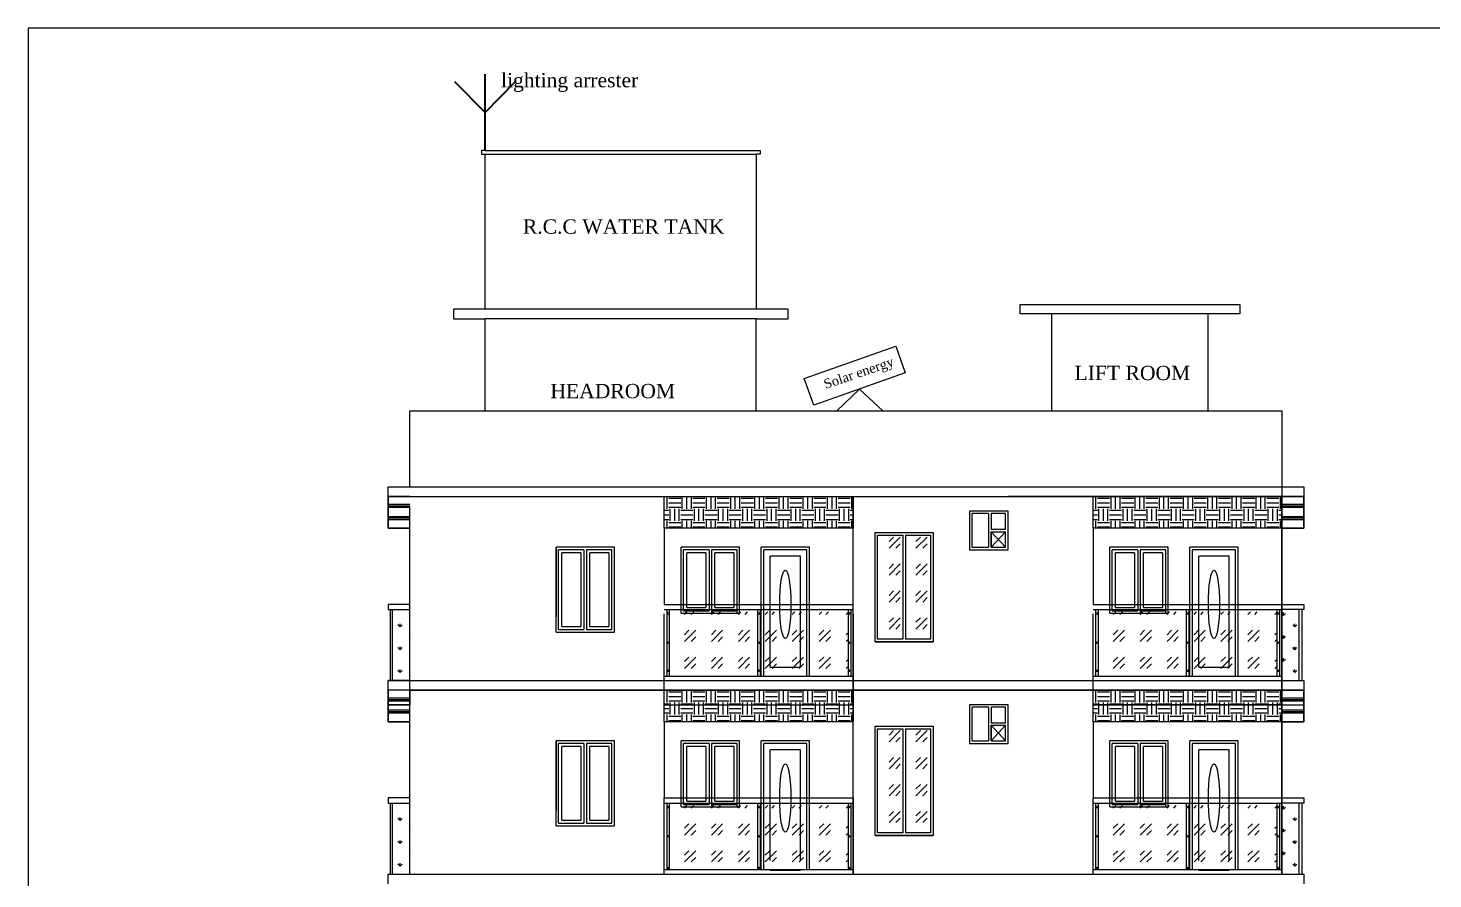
# Model space of a CAD drawing. Header units: metres. Extents: x 8742 to 14639, y -4028 to 1902.
# Drawn here: x 8742.46 to 8764.57, y 1888.65 to 1902.05 of the extents above; entities that cross this region are included whole.
import ezdxf

# ---------------------------------------------------------------- set-up
doc = ezdxf.new("R2010")
doc.units = ezdxf.units.M
doc.styles.add('style1', font='times.ttf')

msp = doc.modelspace()

# ---------------------------------------------------------------- hatches: boundary and pattern name
h = msp.add_hatch()
h.set_pattern_fill('PLAST', color=256, scale=0.03)
h.set_pattern_definition([(0, (-192.9706, 250.49022), (0, 0.1905), []), (0, (-192.9706, 250.51403), (0, 0.1905), []), (0, (-192.9706, 250.53784), (0, 0.1905), [])])
h.paths.add_polyline_path([(8748.124, 1894.676), (8748.467, 1894.676), (8748.467, 1894.176), (8748.124, 1894.176)])
h = msp.add_hatch()
h.set_pattern_fill('EARTH', color=256, scale=0.03)
h.set_pattern_definition([(0, (-179.24271, 250.49022), (0.1905, 0.1905), [0.1905, -0.1905]), (0, (-179.24271, 250.56165), (0.1905, 0.1905), [0.1905, -0.1905]), (0, (-179.24271, 250.6331), (0.1905, 0.1905), [0.1905, -0.1905]), (90, (-179.2189, 250.6569), (-0.1905, 0.1905), [0.1905, -0.1905]), (90, (-179.14746, 250.6569), (-0.1905, 0.1905), [0.1905, -0.1905]), (90, (-179.07603, 250.6569), (-0.1905, 0.1905), [0.1905, -0.1905])])
h.paths.add_polyline_path([(8755.446, 1894.176), (8755.446, 1894.676), (8752.471, 1894.676), (8752.471, 1894.176)])
h = msp.add_hatch()
h.set_pattern_fill('EARTH', color=256, scale=0.03)
h.set_pattern_definition([(0, (-172.49314, 250.49022), (0.1905, 0.1905), [0.1905, -0.1905]), (0, (-172.49314, 250.56165), (0.1905, 0.1905), [0.1905, -0.1905]), (0, (-172.49314, 250.6331), (0.1905, 0.1905), [0.1905, -0.1905]), (90, (-172.46933, 250.6569), (-0.1905, 0.1905), [0.1905, -0.1905]), (90, (-172.3979, 250.6569), (-0.1905, 0.1905), [0.1905, -0.1905]), (90, (-172.32646, 250.6569), (-0.1905, 0.1905), [0.1905, -0.1905])])
h.paths.add_polyline_path([(8762.195, 1894.176), (8762.195, 1894.676), (8759.221, 1894.676), (8759.221, 1894.176)])
h = msp.add_hatch()
h.set_pattern_fill('PLAST', color=256, scale=0.03)
h.set_pattern_definition([(0, (-179.24271, 250.49022), (0, 0.1905), []), (0, (-179.24271, 250.51403), (0, 0.1905), []), (0, (-179.24271, 250.53784), (0, 0.1905), [])])
h.paths.add_polyline_path([(8762.195, 1894.176), (8762.539, 1894.176), (8762.539, 1894.676), (8762.195, 1894.676)])
h = msp.add_hatch()
h.set_pattern_fill('GOST_GLASS', color=256, scale=0.05)
h.set_pattern_definition([(45, (-21.5905, 15.64308), (0.424264069, 0), [0.25, -0.35]), (45, (-21.48443, 15.64308), (0.424264069, 0), [0.1, -0.5]), (45, (-21.5905, 15.74915), (0.424264069, 0), [0.1, -0.5])])
h.paths.add_polyline_path([(8755.83, 1892.426), (8756.227, 1892.426), (8756.227, 1894.066), (8755.83, 1894.066)])
h.paths.add_polyline_path([(8756.267, 1892.426), (8756.664, 1892.426), (8756.664, 1894.066), (8756.267, 1894.066)])
h = msp.add_hatch()
h.set_pattern_fill('GRASS', color=256, scale=0.01)
h.set_pattern_definition([(90, (-192.9706, 250.49022), (-0.1796051224, 0.1796051224), [0.047625, -0.311585245]), (45, (-192.9706, 250.49022), (-0.1796051224, 0.1796051224), [0.047625, -0.206375]), (135, (-192.9706, 250.49022), (-0.1796051224, -0.1796051224), [0.047625, -0.206375])])
h.paths.add_polyline_path([(8748.194, 1892.896), (8748.467, 1892.896), (8748.467, 1891.776), (8748.194, 1891.776)])
h = msp.add_hatch()
h.set_pattern_fill('GOST_GLASS', color=256, scale=0.05)
h.set_pattern_definition([(45, (-179.2427, 250.49022), (0.424264069, 0), [0.25, -0.35]), (45, (-179.13665, 250.49022), (0.424264069, 0), [0.1, -0.5]), (45, (-179.2427, 250.59628), (0.424264069, 0), [0.1, -0.5])])
h.paths.add_polyline_path([(8753.939, 1892.856), (8752.55, 1892.856), (8752.55, 1891.888), (8753.939, 1891.889)])
h.paths.add_polyline_path([(8755.366, 1892.856), (8753.979, 1892.856), (8753.979, 1891.889), (8755.366, 1891.889)])
h = msp.add_hatch()
h.set_pattern_fill('GOST_GLASS', color=256, scale=0.05)
h.set_pattern_definition([(45, (-172.49314, 250.49022), (0.424264069, 0), [0.25, -0.35]), (45, (-172.38708, 250.49022), (0.424264069, 0), [0.1, -0.5]), (45, (-172.49314, 250.59628), (0.424264069, 0), [0.1, -0.5])])
h.paths.add_polyline_path([(8760.688, 1892.856), (8759.3, 1892.856), (8759.3, 1891.888), (8760.688, 1891.889)])
h.paths.add_polyline_path([(8762.115, 1892.856), (8760.728, 1892.856), (8760.728, 1891.889), (8762.115, 1891.889)])
h = msp.add_hatch()
h.set_pattern_fill('GRASS', color=256, scale=0.01)
h.set_pattern_definition([(90, (-179.24271, 250.49022), (-0.1796051224, 0.1796051224), [0.047625, -0.311585245]), (45, (-179.24271, 250.49022), (-0.1796051224, 0.1796051224), [0.047625, -0.206375]), (135, (-179.24271, 250.49022), (-0.1796051224, -0.1796051224), [0.047625, -0.206375])])
h.paths.add_polyline_path([(8762.469, 1892.896), (8762.195, 1892.896), (8762.195, 1891.776), (8762.469, 1891.776)])
h = msp.add_hatch()
h.set_pattern_fill('PLAST', color=256, scale=0.03)
h.set_pattern_definition([(0, (-192.9706, 247.44022), (0, 0.1905), []), (0, (-192.9706, 247.46403), (0, 0.1905), []), (0, (-192.9706, 247.48784), (0, 0.1905), [])])
h.paths.add_polyline_path([(8748.124, 1891.626), (8748.467, 1891.626), (8748.467, 1891.126), (8748.124, 1891.126)])
h = msp.add_hatch()
h.set_pattern_fill('EARTH', color=256, scale=0.03)
h.set_pattern_definition([(0, (-179.24271, 247.44022), (0.1905, 0.1905), [0.1905, -0.1905]), (0, (-179.24271, 247.51165), (0.1905, 0.1905), [0.1905, -0.1905]), (0, (-179.24271, 247.5831), (0.1905, 0.1905), [0.1905, -0.1905]), (90, (-179.2189, 247.6069), (-0.1905, 0.1905), [0.1905, -0.1905]), (90, (-179.14746, 247.6069), (-0.1905, 0.1905), [0.1905, -0.1905]), (90, (-179.07603, 247.6069), (-0.1905, 0.1905), [0.1905, -0.1905])])
h.paths.add_polyline_path([(8755.446, 1891.126), (8755.446, 1891.626), (8752.471, 1891.626), (8752.471, 1891.126)])
h = msp.add_hatch()
h.set_pattern_fill('EARTH', color=256, scale=0.03)
h.set_pattern_definition([(0, (-172.49314, 247.44022), (0.1905, 0.1905), [0.1905, -0.1905]), (0, (-172.49314, 247.51165), (0.1905, 0.1905), [0.1905, -0.1905]), (0, (-172.49314, 247.5831), (0.1905, 0.1905), [0.1905, -0.1905]), (90, (-172.46933, 247.6069), (-0.1905, 0.1905), [0.1905, -0.1905]), (90, (-172.3979, 247.6069), (-0.1905, 0.1905), [0.1905, -0.1905]), (90, (-172.32646, 247.6069), (-0.1905, 0.1905), [0.1905, -0.1905])])
h.paths.add_polyline_path([(8762.195, 1891.126), (8762.195, 1891.626), (8759.221, 1891.626), (8759.221, 1891.126)])
h = msp.add_hatch()
h.set_pattern_fill('PLAST', color=256, scale=0.03)
h.set_pattern_definition([(0, (-179.24271, 247.44022), (0, 0.1905), []), (0, (-179.24271, 247.46403), (0, 0.1905), []), (0, (-179.24271, 247.48784), (0, 0.1905), [])])
h.paths.add_polyline_path([(8762.195, 1891.126), (8762.539, 1891.126), (8762.539, 1891.626), (8762.195, 1891.626)])
h = msp.add_hatch()
h.set_pattern_fill('GOST_GLASS', color=256, scale=0.05)
h.set_pattern_definition([(45, (-21.5905, 12.59308), (0.424264069, 0), [0.25, -0.35]), (45, (-21.48443, 12.59308), (0.424264069, 0), [0.1, -0.5]), (45, (-21.5905, 12.69915), (0.424264069, 0), [0.1, -0.5])])
h.paths.add_polyline_path([(8755.83, 1889.376), (8756.227, 1889.376), (8756.227, 1891.016), (8755.83, 1891.016)])
h.paths.add_polyline_path([(8756.267, 1889.376), (8756.664, 1889.376), (8756.664, 1891.016), (8756.267, 1891.016)])
h = msp.add_hatch()
h.set_pattern_fill('GRASS', color=256, scale=0.01)
h.set_pattern_definition([(90, (-192.9706, 247.44022), (-0.1796051224, 0.1796051224), [0.047625, -0.311585245]), (45, (-192.9706, 247.44022), (-0.1796051224, 0.1796051224), [0.047625, -0.206375]), (135, (-192.9706, 247.44022), (-0.1796051224, -0.1796051224), [0.047625, -0.206375])])
h.paths.add_polyline_path([(8748.194, 1889.846), (8748.467, 1889.846), (8748.467, 1888.726), (8748.194, 1888.726)])
h = msp.add_hatch()
h.set_pattern_fill('GOST_GLASS', color=256, scale=0.05)
h.set_pattern_definition([(45, (-179.2427, 247.44022), (0.424264069, 0), [0.25, -0.35]), (45, (-179.13665, 247.44022), (0.424264069, 0), [0.1, -0.5]), (45, (-179.2427, 247.54628), (0.424264069, 0), [0.1, -0.5])])
h.paths.add_polyline_path([(8753.939, 1889.806), (8752.55, 1889.806), (8752.55, 1888.838), (8753.939, 1888.839)])
h.paths.add_polyline_path([(8755.366, 1889.806), (8753.979, 1889.806), (8753.979, 1888.839), (8755.366, 1888.839)])
h = msp.add_hatch()
h.set_pattern_fill('GOST_GLASS', color=256, scale=0.05)
h.set_pattern_definition([(45, (-172.49314, 247.44022), (0.424264069, 0), [0.25, -0.35]), (45, (-172.38708, 247.44022), (0.424264069, 0), [0.1, -0.5]), (45, (-172.49314, 247.54628), (0.424264069, 0), [0.1, -0.5])])
h.paths.add_polyline_path([(8760.688, 1889.806), (8759.3, 1889.806), (8759.3, 1888.838), (8760.688, 1888.839)])
h.paths.add_polyline_path([(8762.115, 1889.806), (8760.728, 1889.806), (8760.728, 1888.839), (8762.115, 1888.839)])
h = msp.add_hatch()
h.set_pattern_fill('GRASS', color=256, scale=0.01)
h.set_pattern_definition([(90, (-179.24271, 247.44022), (-0.1796051224, 0.1796051224), [0.047625, -0.311585245]), (45, (-179.24271, 247.44022), (-0.1796051224, 0.1796051224), [0.047625, -0.206375]), (135, (-179.24271, 247.44022), (-0.1796051224, -0.1796051224), [0.047625, -0.206375])])
h.paths.add_polyline_path([(8762.469, 1889.846), (8762.195, 1889.846), (8762.195, 1888.726), (8762.469, 1888.726)])

# ---------------------------------------------------------------- linework, layer by layer
for p, q in [((8755.79, 1894.106), (8756.704, 1894.106)), ((8756.227, 1894.066), (8756.227, 1892.426)), ((8756.267, 1894.066), (8756.267, 1892.426)), ((8755.79, 1892.386), (8756.704, 1892.386)), ((8755.79, 1891.056), (8756.704, 1891.056)), ((8756.227, 1891.016), (8756.227, 1889.376)), ((8756.267, 1891.016), (8756.267, 1889.376)), ((8755.79, 1889.336), (8756.704, 1889.336))]:
    msp.add_line(p, q)
msp.add_lwpolyline([(8834.284, 1902.05), (8742.455, 1902.054), (8742.455, 1829.923), (8834.287, 1829.927)], close=True)
for points in [[(8755.79, 1894.106), (8756.704, 1894.106), (8756.704, 1892.386), (8755.79, 1892.386), (8755.79, 1894.106)], [(8756.227, 1892.426), (8755.83, 1892.426), (8755.83, 1894.066), (8756.227, 1894.066)], [(8756.267, 1894.066), (8756.664, 1894.066), (8756.664, 1892.426), (8756.267, 1892.426)], [(8755.79, 1891.056), (8756.704, 1891.056), (8756.704, 1889.336), (8755.79, 1889.336), (8755.79, 1891.056)], [(8756.227, 1889.376), (8755.83, 1889.376), (8755.83, 1891.016), (8756.227, 1891.016)], [(8756.267, 1891.016), (8756.664, 1891.016), (8756.664, 1889.376), (8756.267, 1889.376)]]:
    msp.add_lwpolyline(points)
at = {"layer": 'Defpoints', "lineweight": 35}
for p, q in [((8749.65, 1900.726), (8749.173, 1901.209)), ((8749.65, 1900.126), (8749.65, 1901.326)), ((8749.65, 1900.726), (8750.126, 1901.209))]:
    msp.add_line(p, q, dxfattribs=at)
at = {"layer": 'Defpoints'}
for p, q in [((8749.65, 1900.126), (8749.592, 1900.126)), ((8749.592, 1900.126), (8749.592, 1900.066)), ((8749.592, 1900.066), (8749.65, 1900.066)), ((8749.65, 1900.126), (8753.92, 1900.126)), ((8749.65, 1897.626), (8749.65, 1900.066)), ((8749.65, 1900.066), (8753.92, 1900.066)), ((8753.92, 1900.126), (8753.978, 1900.126)), ((8753.92, 1900.066), (8753.92, 1897.626)), ((8753.978, 1900.066), (8753.92, 1900.066)), ((8753.978, 1900.126), (8753.978, 1900.066)), ((8749.65, 1897.626), (8749.15, 1897.626)), ((8749.15, 1897.626), (8749.15, 1897.476)), ((8754.42, 1897.626), (8749.65, 1897.626)), ((8754.42, 1897.476), (8754.42, 1897.626)), ((8758.073, 1897.551), (8758.073, 1897.701)), ((8758.073, 1897.701), (8761.033, 1897.701)), ((8761.033, 1897.701), (8761.533, 1897.701)), ((8761.533, 1897.701), (8761.533, 1897.551)), ((8749.15, 1897.476), (8749.65, 1897.476)), ((8749.65, 1896.026), (8749.65, 1897.476)), ((8753.92, 1897.476), (8749.65, 1897.476)), ((8753.92, 1896.026), (8753.92, 1897.476)), ((8753.92, 1897.476), (8754.42, 1897.476)), ((8758.573, 1897.551), (8758.073, 1897.551)), ((8758.573, 1896.026), (8758.573, 1897.551)), ((8761.033, 1897.551), (8758.573, 1897.551)), ((8761.033, 1896.026), (8761.033, 1897.551)), ((8761.533, 1897.551), (8761.033, 1897.551)), ((8755.187, 1896.026), (8755.543, 1896.367)), ((8755.543, 1896.367), (8755.91, 1896.026)), ((8748.467, 1894.826), (8748.467, 1896.026)), ((8748.467, 1896.026), (8749.65, 1896.026)), ((8749.65, 1896.026), (8762.195, 1896.026)), ((8762.195, 1896.026), (8762.195, 1894.676)), ((8748.124, 1894.676), (8748.124, 1894.826)), ((8748.124, 1894.826), (8762.539, 1894.826)), ((8762.539, 1894.826), (8762.539, 1894.676)), ((8748.124, 1894.176), (8748.124, 1894.676)), ((8748.124, 1894.676), (8748.467, 1894.676)), ((8748.467, 1894.676), (8762.195, 1894.676)), ((8748.467, 1891.626), (8748.467, 1894.526)), ((8752.471, 1894.176), (8752.471, 1894.676)), ((8755.446, 1894.176), (8755.446, 1894.676)), ((8762.195, 1894.676), (8757.885, 1894.676)), ((8759.221, 1894.176), (8759.221, 1894.676)), ((8762.195, 1894.176), (8762.195, 1894.676)), ((8762.539, 1894.676), (8762.195, 1894.676)), ((8762.195, 1894.526), (8762.195, 1891.626)), ((8762.539, 1894.176), (8762.539, 1894.676)), ((8757.885, 1894.446), (8757.275, 1894.446)), ((8757.275, 1894.446), (8757.275, 1893.836)), ((8757.575, 1894.406), (8757.315, 1894.406)), ((8757.315, 1894.406), (8757.315, 1893.876)), ((8757.575, 1894.406), (8757.575, 1893.876)), ((8757.845, 1894.406), (8757.615, 1894.406)), ((8757.845, 1894.406), (8757.615, 1894.406)), ((8757.615, 1894.406), (8757.615, 1894.161)), ((8757.845, 1894.161), (8757.845, 1894.406)), ((8757.885, 1893.836), (8757.885, 1894.446)), ((8748.467, 1894.176), (8748.124, 1894.176)), ((8755.446, 1894.176), (8752.471, 1894.176)), ((8752.471, 1894.176), (8752.471, 1892.976)), ((8755.446, 1892.976), (8755.446, 1894.176)), ((8757.615, 1894.161), (8757.845, 1894.161)), ((8757.615, 1894.121), (8757.615, 1893.876)), ((8757.615, 1894.121), (8757.845, 1894.121)), ((8757.845, 1894.121), (8757.615, 1893.876)), ((8757.615, 1893.876), (8757.615, 1894.121)), ((8757.615, 1894.121), (8757.845, 1893.876)), ((8757.845, 1893.876), (8757.845, 1894.121)), ((8762.195, 1894.176), (8759.221, 1894.176)), ((8759.221, 1894.176), (8759.221, 1892.976)), ((8762.195, 1892.976), (8762.195, 1894.176)), ((8762.195, 1894.176), (8762.539, 1894.176)), ((8750.767, 1893.876), (8750.767, 1892.781)), ((8750.767, 1892.538), (8750.767, 1893.876)), ((8751.687, 1893.876), (8750.767, 1893.876)), ((8751.687, 1892.538), (8751.687, 1893.876)), ((8752.736, 1892.836), (8752.736, 1893.876)), ((8753.656, 1893.876), (8752.736, 1893.876)), ((8753.656, 1892.836), (8753.656, 1893.876)), ((8753.996, 1891.847), (8753.996, 1893.876)), ((8754.756, 1893.876), (8753.996, 1893.876)), ((8754.756, 1891.847), (8754.756, 1893.876)), ((8757.315, 1893.876), (8757.575, 1893.876)), ((8757.615, 1893.876), (8757.845, 1893.876)), ((8759.485, 1892.836), (8759.485, 1893.876)), ((8760.405, 1893.876), (8759.485, 1893.876)), ((8760.405, 1892.836), (8760.405, 1893.876)), ((8760.745, 1891.847), (8760.745, 1893.876)), ((8761.505, 1893.876), (8760.745, 1893.876)), ((8761.505, 1891.847), (8761.505, 1893.876)), ((8750.807, 1892.578), (8750.807, 1893.836)), ((8751.207, 1893.836), (8750.807, 1893.836)), ((8750.857, 1892.628), (8750.857, 1893.786)), ((8751.157, 1893.786), (8750.857, 1893.786)), ((8751.157, 1893.786), (8751.157, 1892.628)), ((8751.207, 1893.836), (8751.207, 1892.578)), ((8751.647, 1893.836), (8751.247, 1893.836)), ((8751.247, 1893.836), (8751.247, 1892.578)), ((8751.297, 1892.628), (8751.297, 1893.786)), ((8751.597, 1893.786), (8751.297, 1893.786)), ((8751.597, 1893.786), (8751.597, 1892.628)), ((8751.647, 1892.578), (8751.647, 1893.836)), ((8752.776, 1892.876), (8752.776, 1893.836)), ((8753.176, 1893.836), (8752.776, 1893.836)), ((8752.826, 1892.926), (8752.826, 1893.786)), ((8753.126, 1893.786), (8752.826, 1893.786)), ((8753.126, 1893.786), (8753.126, 1892.926)), ((8753.176, 1893.836), (8753.176, 1892.876)), ((8753.616, 1893.836), (8753.216, 1893.836)), ((8753.216, 1893.836), (8753.216, 1892.836)), ((8753.266, 1892.926), (8753.266, 1893.786)), ((8753.566, 1893.786), (8753.266, 1893.786)), ((8753.566, 1893.786), (8753.566, 1892.926)), ((8753.616, 1892.836), (8753.616, 1893.836)), ((8754.036, 1891.847), (8754.036, 1893.836)), ((8754.716, 1893.836), (8754.036, 1893.836)), ((8754.136, 1891.989), (8754.136, 1893.736)), ((8754.616, 1893.736), (8754.136, 1893.736)), ((8754.616, 1891.989), (8754.616, 1893.736)), ((8754.716, 1891.847), (8754.716, 1893.836)), ((8755.446, 1891.626), (8755.446, 1893.726)), ((8757.275, 1893.836), (8757.885, 1893.836)), ((8759.525, 1892.876), (8759.525, 1893.836)), ((8759.925, 1893.836), (8759.525, 1893.836)), ((8759.575, 1892.926), (8759.575, 1893.786)), ((8759.875, 1893.786), (8759.575, 1893.786)), ((8759.875, 1893.786), (8759.875, 1892.926)), ((8759.925, 1893.836), (8759.925, 1892.876)), ((8760.365, 1893.836), (8759.965, 1893.836)), ((8759.965, 1893.836), (8759.965, 1892.836)), ((8760.015, 1892.926), (8760.015, 1893.786)), ((8760.315, 1893.786), (8760.015, 1893.786)), ((8760.315, 1893.786), (8760.315, 1892.926)), ((8760.365, 1892.836), (8760.365, 1893.836)), ((8760.785, 1891.847), (8760.785, 1893.836)), ((8761.465, 1893.836), (8760.785, 1893.836)), ((8760.885, 1891.989), (8760.885, 1893.736)), ((8761.365, 1893.736), (8760.885, 1893.736)), ((8761.365, 1891.989), (8761.365, 1893.736)), ((8761.465, 1891.847), (8761.465, 1893.836)), ((8762.195, 1891.626), (8762.195, 1893.726)), ((8748.467, 1892.976), (8748.124, 1892.976)), ((8748.124, 1892.976), (8748.124, 1892.896)), ((8752.471, 1892.976), (8755.446, 1892.976)), ((8759.221, 1892.976), (8762.195, 1892.976)), ((8762.195, 1892.976), (8762.539, 1892.976)), ((8762.539, 1892.976), (8762.539, 1892.896)), ((8748.124, 1892.896), (8748.467, 1892.896)), ((8748.124, 1892.896), (8748.154, 1892.896)), ((8748.154, 1892.896), (8748.154, 1891.776)), ((8748.194, 1891.776), (8748.194, 1892.896)), ((8752.471, 1892.896), (8755.446, 1892.896)), ((8752.471, 1891.626), (8752.471, 1892.826)), ((8752.51, 1892.896), (8752.51, 1891.847)), ((8752.55, 1892.896), (8752.55, 1891.847)), ((8752.736, 1892.836), (8753.656, 1892.836)), ((8752.776, 1892.876), (8753.176, 1892.876)), ((8752.826, 1892.926), (8753.126, 1892.926)), ((8753.216, 1892.876), (8753.616, 1892.876)), ((8753.266, 1892.926), (8753.566, 1892.926)), ((8753.939, 1892.896), (8753.939, 1891.847)), ((8753.979, 1892.896), (8753.979, 1891.847)), ((8755.366, 1892.896), (8755.366, 1891.847)), ((8755.406, 1892.896), (8755.406, 1891.847)), ((8755.446, 1892.826), (8755.446, 1891.626)), ((8759.221, 1892.896), (8762.195, 1892.896)), ((8759.221, 1891.626), (8759.221, 1892.826)), ((8759.26, 1892.896), (8759.26, 1891.847)), ((8759.3, 1892.896), (8759.3, 1891.847)), ((8759.485, 1892.836), (8760.405, 1892.836)), ((8759.525, 1892.876), (8759.925, 1892.876)), ((8759.575, 1892.926), (8759.875, 1892.926)), ((8759.965, 1892.876), (8760.365, 1892.876)), ((8760.015, 1892.926), (8760.315, 1892.926)), ((8760.688, 1892.896), (8760.688, 1891.847)), ((8760.728, 1892.896), (8760.728, 1891.847)), ((8762.115, 1892.896), (8762.115, 1891.847)), ((8762.155, 1892.896), (8762.155, 1891.847)), ((8762.539, 1892.896), (8762.195, 1892.896)), ((8762.195, 1892.826), (8762.195, 1891.626)), ((8762.469, 1891.776), (8762.469, 1892.896)), ((8762.539, 1892.896), (8762.509, 1892.896)), ((8762.509, 1892.896), (8762.509, 1891.776)), ((8750.767, 1892.538), (8751.687, 1892.538)), ((8750.807, 1892.578), (8751.207, 1892.578)), ((8750.857, 1892.628), (8751.157, 1892.628)), ((8751.247, 1892.578), (8751.647, 1892.578)), ((8751.297, 1892.628), (8751.597, 1892.628)), ((8754.136, 1891.989), (8754.616, 1891.989)), ((8760.885, 1891.989), (8761.365, 1891.989)), ((8748.124, 1891.776), (8748.467, 1891.776)), ((8748.467, 1891.776), (8748.124, 1891.776)), ((8748.124, 1891.776), (8748.467, 1891.776)), ((8748.124, 1891.626), (8748.124, 1891.776)), ((8748.124, 1891.776), (8762.539, 1891.776)), ((8748.154, 1891.776), (8748.194, 1891.776)), ((8752.471, 1891.847), (8755.446, 1891.847)), ((8759.221, 1891.847), (8762.195, 1891.847)), ((8762.539, 1891.776), (8762.539, 1891.626)), ((8748.124, 1891.126), (8748.124, 1891.626)), ((8748.124, 1891.626), (8748.124, 1891.396)), ((8748.124, 1891.396), (8748.124, 1891.626)), ((8748.467, 1888.726), (8748.467, 1891.626)), ((8748.467, 1891.626), (8762.195, 1891.626)), ((8762.195, 1891.626), (8748.467, 1891.626)), ((8748.467, 1891.626), (8748.467, 1891.396)), ((8748.467, 1891.396), (8748.467, 1891.626)), ((8752.471, 1891.126), (8752.471, 1891.626)), ((8752.471, 1891.396), (8752.471, 1891.626)), ((8755.446, 1891.126), (8755.446, 1891.626)), ((8755.446, 1891.396), (8755.446, 1891.626)), ((8762.195, 1891.626), (8757.885, 1891.626)), ((8759.221, 1891.126), (8759.221, 1891.626)), ((8759.221, 1891.396), (8759.221, 1891.626)), ((8759.221, 1891.396), (8759.221, 1891.626)), ((8761.013, 1891.626), (8762.195, 1891.626)), ((8762.195, 1891.626), (8762.195, 1888.726)), ((8762.195, 1891.126), (8762.195, 1891.626)), ((8762.539, 1891.626), (8762.195, 1891.626)), ((8762.195, 1891.626), (8762.195, 1891.396)), ((8762.539, 1891.626), (8762.195, 1891.626)), ((8762.195, 1891.396), (8762.195, 1891.626)), ((8762.509, 1891.626), (8762.469, 1891.626)), ((8762.539, 1891.126), (8762.539, 1891.626)), ((8762.539, 1891.396), (8762.539, 1891.626)), ((8748.124, 1891.396), (8748.467, 1891.396)), ((8748.467, 1891.396), (8748.124, 1891.396)), ((8752.471, 1891.396), (8755.446, 1891.396)), ((8757.885, 1891.396), (8757.275, 1891.396)), ((8757.275, 1891.396), (8757.275, 1890.786)), ((8757.575, 1891.356), (8757.315, 1891.356)), ((8757.315, 1891.356), (8757.315, 1890.826)), ((8757.575, 1891.356), (8757.575, 1890.826)), ((8757.845, 1891.356), (8757.615, 1891.356)), ((8757.845, 1891.356), (8757.615, 1891.356)), ((8757.615, 1891.356), (8757.615, 1891.111)), ((8757.845, 1891.111), (8757.845, 1891.356)), ((8757.885, 1890.786), (8757.885, 1891.396)), ((8761.013, 1891.396), (8759.221, 1891.396)), ((8759.221, 1891.396), (8762.195, 1891.396)), ((8762.195, 1891.396), (8761.013, 1891.396)), ((8762.195, 1891.396), (8762.539, 1891.396)), ((8748.467, 1891.126), (8748.124, 1891.126)), ((8755.446, 1891.126), (8752.471, 1891.126)), ((8752.471, 1891.126), (8752.471, 1889.926)), ((8755.446, 1889.926), (8755.446, 1891.126)), ((8757.615, 1891.111), (8757.845, 1891.111)), ((8757.615, 1891.071), (8757.615, 1890.826)), ((8757.615, 1891.071), (8757.845, 1891.071)), ((8757.845, 1891.071), (8757.615, 1890.826)), ((8757.615, 1890.826), (8757.615, 1891.071)), ((8757.615, 1891.071), (8757.845, 1890.826)), ((8757.845, 1890.826), (8757.845, 1891.071)), ((8762.195, 1891.126), (8759.221, 1891.126)), ((8759.221, 1891.126), (8759.221, 1889.926)), ((8762.195, 1889.926), (8762.195, 1891.126)), ((8762.195, 1891.126), (8762.539, 1891.126)), ((8750.767, 1890.826), (8750.767, 1889.731)), ((8750.767, 1889.488), (8750.767, 1890.826)), ((8751.687, 1890.826), (8750.767, 1890.826)), ((8750.807, 1889.528), (8750.807, 1890.786)), ((8751.207, 1890.786), (8750.807, 1890.786)), ((8751.207, 1890.786), (8751.207, 1889.528)), ((8751.647, 1890.786), (8751.247, 1890.786)), ((8751.247, 1890.786), (8751.247, 1889.528)), ((8751.647, 1889.528), (8751.647, 1890.786)), ((8751.687, 1889.488), (8751.687, 1890.826)), ((8752.736, 1889.786), (8752.736, 1890.826)), ((8753.656, 1890.826), (8752.736, 1890.826)), ((8752.776, 1889.826), (8752.776, 1890.786)), ((8753.176, 1890.786), (8752.776, 1890.786)), ((8753.176, 1890.786), (8753.176, 1889.826)), ((8753.616, 1890.786), (8753.216, 1890.786)), ((8753.216, 1890.786), (8753.216, 1889.786)), ((8753.616, 1889.786), (8753.616, 1890.786)), ((8753.656, 1889.786), (8753.656, 1890.826)), ((8753.996, 1888.797), (8753.996, 1890.826)), ((8754.756, 1890.826), (8753.996, 1890.826)), ((8754.036, 1888.797), (8754.036, 1890.786)), ((8754.716, 1890.786), (8754.036, 1890.786)), ((8754.716, 1888.797), (8754.716, 1890.786)), ((8754.756, 1888.797), (8754.756, 1890.826)), ((8755.446, 1888.726), (8755.446, 1890.826)), ((8757.275, 1890.786), (8757.885, 1890.786)), ((8757.315, 1890.826), (8757.575, 1890.826)), ((8757.615, 1890.826), (8757.845, 1890.826)), ((8759.485, 1889.786), (8759.485, 1890.826)), ((8760.405, 1890.826), (8759.485, 1890.826)), ((8759.525, 1889.826), (8759.525, 1890.786)), ((8759.925, 1890.786), (8759.525, 1890.786)), ((8759.925, 1890.786), (8759.925, 1889.826)), ((8760.365, 1890.786), (8759.965, 1890.786)), ((8759.965, 1890.786), (8759.965, 1889.786)), ((8760.365, 1889.786), (8760.365, 1890.786)), ((8760.405, 1889.786), (8760.405, 1890.826)), ((8760.745, 1888.797), (8760.745, 1890.826)), ((8761.505, 1890.826), (8760.745, 1890.826)), ((8760.785, 1888.797), (8760.785, 1890.786)), ((8761.465, 1890.786), (8760.785, 1890.786)), ((8761.465, 1888.797), (8761.465, 1890.786)), ((8761.505, 1888.797), (8761.505, 1890.826)), ((8762.195, 1888.726), (8762.195, 1890.826)), ((8750.857, 1889.578), (8750.857, 1890.736)), ((8751.157, 1890.736), (8750.857, 1890.736)), ((8751.157, 1890.736), (8751.157, 1889.578)), ((8751.297, 1889.578), (8751.297, 1890.736)), ((8751.597, 1890.736), (8751.297, 1890.736)), ((8751.597, 1890.736), (8751.597, 1889.578)), ((8752.826, 1889.876), (8752.826, 1890.736)), ((8753.126, 1890.736), (8752.826, 1890.736)), ((8753.126, 1890.736), (8753.126, 1889.876)), ((8753.266, 1889.876), (8753.266, 1890.736)), ((8753.566, 1890.736), (8753.266, 1890.736)), ((8753.566, 1890.736), (8753.566, 1889.876)), ((8754.136, 1888.939), (8754.136, 1890.686)), ((8754.616, 1890.686), (8754.136, 1890.686)), ((8754.616, 1888.939), (8754.616, 1890.686)), ((8759.575, 1889.876), (8759.575, 1890.736)), ((8759.875, 1890.736), (8759.575, 1890.736)), ((8759.875, 1890.736), (8759.875, 1889.876)), ((8760.015, 1889.876), (8760.015, 1890.736)), ((8760.315, 1890.736), (8760.015, 1890.736)), ((8760.315, 1890.736), (8760.315, 1889.876)), ((8760.885, 1888.939), (8760.885, 1890.686)), ((8761.365, 1890.686), (8760.885, 1890.686)), ((8761.365, 1888.939), (8761.365, 1890.686)), ((8748.467, 1889.926), (8748.124, 1889.926)), ((8748.124, 1889.926), (8748.124, 1889.846)), ((8752.471, 1888.726), (8752.471, 1889.926)), ((8752.471, 1889.926), (8755.446, 1889.926)), ((8755.446, 1889.926), (8755.446, 1888.726)), ((8759.221, 1888.726), (8759.221, 1889.926)), ((8759.221, 1889.926), (8762.195, 1889.926)), ((8762.195, 1889.926), (8762.195, 1888.726)), ((8762.195, 1889.926), (8762.539, 1889.926)), ((8762.539, 1889.926), (8762.539, 1889.846)), ((8748.124, 1889.846), (8748.467, 1889.846)), ((8748.124, 1889.846), (8748.154, 1889.846)), ((8748.154, 1889.846), (8748.154, 1888.726)), ((8748.194, 1888.726), (8748.194, 1889.846)), ((8752.471, 1889.846), (8755.446, 1889.846)), ((8752.51, 1889.846), (8752.51, 1888.797)), ((8752.55, 1889.846), (8752.55, 1888.797)), ((8752.736, 1889.786), (8753.656, 1889.786)), ((8752.776, 1889.826), (8753.176, 1889.826)), ((8752.826, 1889.876), (8753.126, 1889.876)), ((8753.216, 1889.826), (8753.616, 1889.826)), ((8753.266, 1889.876), (8753.566, 1889.876)), ((8753.939, 1889.846), (8753.939, 1888.797)), ((8753.979, 1889.846), (8753.979, 1888.797)), ((8755.366, 1889.846), (8755.366, 1888.797)), ((8755.406, 1889.846), (8755.406, 1888.797)), ((8759.221, 1889.846), (8762.195, 1889.846)), ((8759.26, 1889.846), (8759.26, 1888.797)), ((8759.3, 1889.846), (8759.3, 1888.797)), ((8759.485, 1889.786), (8760.405, 1889.786)), ((8759.525, 1889.826), (8759.925, 1889.826)), ((8759.575, 1889.876), (8759.875, 1889.876)), ((8759.965, 1889.826), (8760.365, 1889.826)), ((8760.015, 1889.876), (8760.315, 1889.876)), ((8760.688, 1889.846), (8760.688, 1888.797)), ((8760.728, 1889.846), (8760.728, 1888.797)), ((8762.115, 1889.846), (8762.115, 1888.797)), ((8762.155, 1889.846), (8762.155, 1888.797)), ((8762.539, 1889.846), (8762.195, 1889.846)), ((8762.469, 1888.726), (8762.469, 1889.846)), ((8762.539, 1889.846), (8762.509, 1889.846)), ((8762.509, 1889.846), (8762.509, 1888.726)), ((8750.767, 1889.488), (8751.687, 1889.488)), ((8750.807, 1889.528), (8751.207, 1889.528)), ((8750.857, 1889.578), (8751.157, 1889.578)), ((8751.247, 1889.528), (8751.647, 1889.528)), ((8751.297, 1889.578), (8751.597, 1889.578)), ((8752.471, 1888.797), (8755.446, 1888.797)), ((8754.136, 1888.789), (8754.616, 1888.789)), ((8759.221, 1888.797), (8762.195, 1888.797)), ((8760.885, 1888.789), (8761.365, 1888.789)), ((8748.124, 1888.576), (8748.124, 1888.726)), ((8748.124, 1888.726), (8762.539, 1888.726)), ((8762.539, 1888.726), (8762.539, 1888.576))]:
    msp.add_line(p, q, dxfattribs=at)
msp.add_lwpolyline([(8754.674, 1896.532), (8756.114, 1897.042), (8756.263, 1896.622), (8754.823, 1896.112)], close=True, dxfattribs=at)
for points in [[(8748.467, 1894.676), (8748.124, 1894.676), (8748.124, 1894.176), (8748.467, 1894.176)], [(8752.471, 1894.676), (8755.446, 1894.676), (8755.446, 1894.176), (8752.471, 1894.176), (8752.471, 1894.676)], [(8759.221, 1894.676), (8762.195, 1894.676), (8762.195, 1894.176), (8759.221, 1894.176), (8759.221, 1894.676)], [(8762.195, 1894.676), (8762.539, 1894.676), (8762.539, 1894.176), (8762.195, 1894.176)], [(8748.467, 1891.626), (8748.124, 1891.626), (8748.124, 1891.126), (8748.467, 1891.126)], [(8752.471, 1891.626), (8755.446, 1891.626), (8755.446, 1891.126), (8752.471, 1891.126), (8752.471, 1891.626)], [(8759.221, 1891.626), (8762.195, 1891.626), (8762.195, 1891.126), (8759.221, 1891.126), (8759.221, 1891.626)], [(8762.195, 1891.626), (8762.539, 1891.626), (8762.539, 1891.126), (8762.195, 1891.126)]]:
    msp.add_lwpolyline(points, dxfattribs=at)
for centre in [(8752.531, 1892.832), (8753.958, 1892.832), (8755.385, 1892.832), (8759.281, 1892.832), (8760.708, 1892.832), (8762.135, 1892.832), (8752.531, 1892.372), (8753.958, 1892.372), (8755.385, 1892.372), (8759.281, 1892.372), (8760.708, 1892.372), (8762.135, 1892.372), (8752.531, 1891.93), (8753.958, 1891.93), (8755.385, 1891.93), (8759.281, 1891.93), (8760.708, 1891.93), (8762.135, 1891.93), (8752.531, 1889.782), (8753.958, 1889.782), (8755.385, 1889.782), (8759.281, 1889.782), (8760.708, 1889.782), (8762.135, 1889.782), (8752.531, 1889.322), (8753.958, 1889.322), (8755.385, 1889.322), (8759.281, 1889.322), (8760.708, 1889.322), (8762.135, 1889.322), (8752.531, 1888.821), (8753.958, 1888.821), (8755.385, 1888.821), (8759.281, 1888.821), (8760.708, 1888.821), (8762.135, 1888.821)]:
    msp.add_circle(centre, 0.0134, dxfattribs=at)
for centre in [(8754.376, 1892.976), (8761.125, 1892.976), (8754.376, 1889.926), (8761.125, 1889.926)]:
    msp.add_ellipse(centre, major_axis=(0, -0.539), ratio=0.163602, dxfattribs=at)

# ---------------------------------------------------------------- texts
at = {"style": 'style1'}
for s, p in [('lighting arrester', (8749.901, 1901.121)), ('R.C.C WATER TANK', (8750.245, 1898.815)), ('LIFT ROOM', (8758.93, 1896.509)), ('HEADROOM', (8750.678, 1896.224))]:
    msp.add_text(s, height=0.225, dxfattribs=at).set_placement(p)
msp.add_text('Solar energy', height=0.15, rotation=18.8066, dxfattribs=at).set_placement((8755.011, 1896.368))

doc.saveas('drawing.dxf')
